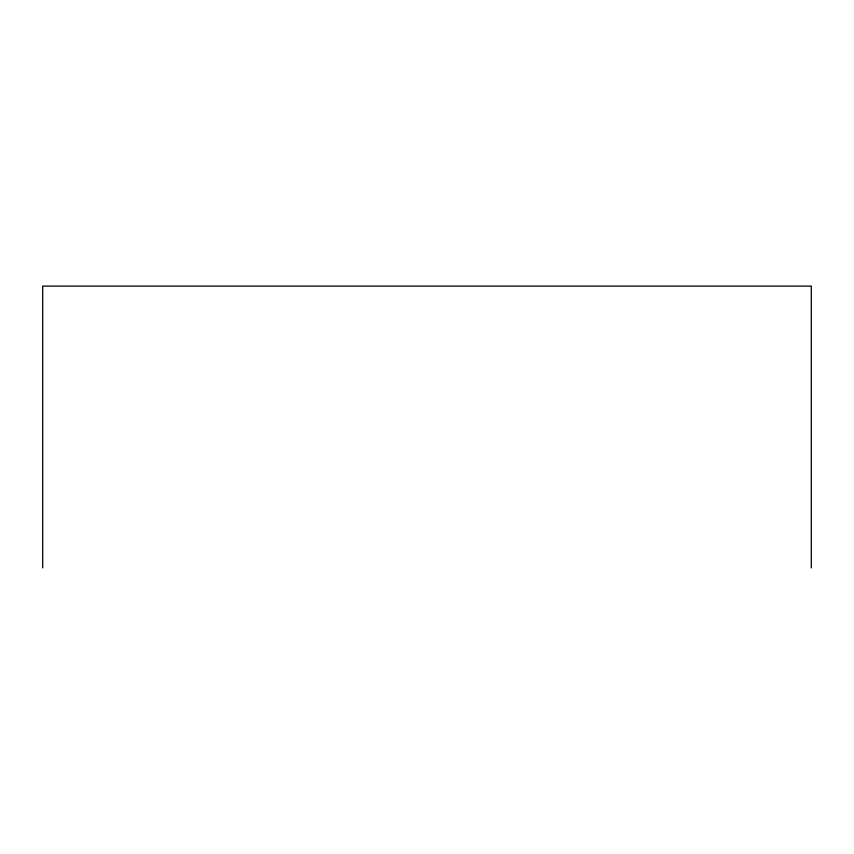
<?xml version="1.0" encoding="UTF-8"?>
<svg xmlns="http://www.w3.org/2000/svg" width="854" height="854" viewBox="0 0 854 854"><rect width="100%" height="100%" fill="white"/><g stroke="black" fill="none" stroke-linecap="round" stroke-linejoin="round"><path stroke-width="1.28" d="M811.3 567.889L811.3 286.111L42.7 286.111L42.7 567.889"/></g></svg>
